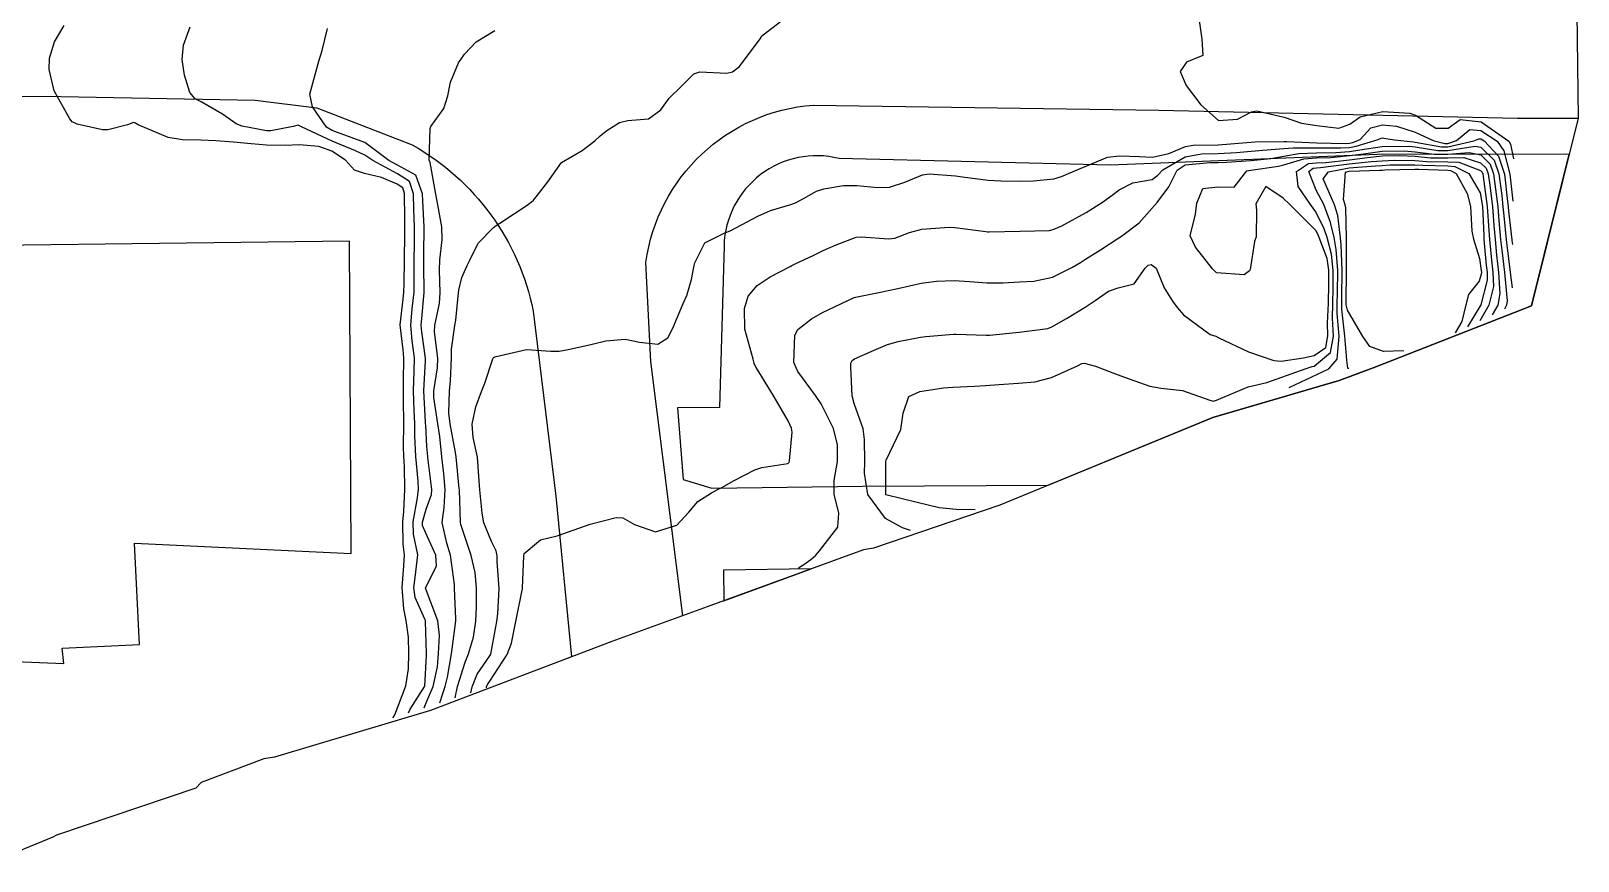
# Model space of a CAD drawing. Header units: metres. Extents: x 307586 to 320046, y 7427249 to 7434250.
# Drawn here: x 319557.1 to 319651.4, y 7428686.1 to 7428736.7 of the extents above; entities that cross this region are included whole.
import ezdxf

# ---------------------------------------------------------------- set-up
doc = ezdxf.new("R2010")
doc.units = ezdxf.units.M
doc.header["$MEASUREMENT"] = 0
for name, color, linetype in [('Area', 45, 'Continuous'), ('Curvas de Nivel 1m', 11, 'Continuous'), ('Curvas de Nivel 5m', 15, 'Continuous'), ('Edificações', 30, 'Continuous'), ('Vias Primárias', 230, 'Continuous')]:
    doc.layers.add(name, color=color, linetype=linetype)

msp = doc.modelspace()

# ---------------------------------------------------------------- linework, layer by layer
at = {"layer": 'Area'}
msp.add_polyline3d([(319649.181, 7428749.95, 847.991), (319649.719, 7428746.156, 848.787), (319651.288, 7428737.83, 849.276), (319651.369, 7428731.398, 849.313), (319648.531, 7428719.967, 858.607), (319639.046, 7428716.241, 858.376), (319636.812, 7428715.421, 856.044), (319629.111, 7428713.151, 854.295), (319616.12, 7428707.824, 858.836), (319608.419, 7428705.193, 854.461), (319607.81, 7428705.099, 853.682), (319598.295, 7428701.623, 852.206), (319592.478, 7428699.501, 852.326), (319581.42, 7428695.31, 847.615), (319571.917, 7428692.459, 845.121), (319571.276, 7428692.36, 845.112), (319567.443, 7428690.91, 845.175), (319567.119, 7428690.562, 845.154), (319558.627, 7428687.703, 845.219), (319558.418, 7428687.575, 845.15), (319554.827, 7428686.127, 845.496)], dxfattribs=at)
at = {"layer": 'Curvas de Nivel 1m', "flags": 128}
for points, elevation in [([(319579.143, 7428694.85), (319579.158, 7428694.88), (319579.255, 7428695.046), (319579.927, 7428696.797), (319580.087, 7428697.838), (319580.099, 7428698.794), (319580.088, 7428699.774), (319579.949, 7428700.797), (319579.798, 7428701.508), (319579.697, 7428702.801), (319579.797, 7428704.126), (319579.837, 7428704.799), (319579.768, 7428705.43), (319579.732, 7428706.801), (319579.791, 7428707.432), (319579.869, 7428708.8), (319579.848, 7428710.145), (319579.807, 7428710.801), (319579.781, 7428711.373), (319579.799, 7428712.801), (319579.787, 7428714.26), (319579.779, 7428714.802), (319579.788, 7428715.332), (319579.809, 7428716.802), (319579.751, 7428717.276), (319579.587, 7428718.806), (319579.754, 7428720.365), (319579.804, 7428720.803), (319579.817, 7428721.292), (319579.842, 7428722.803), (319579.868, 7428724.3), (319579.867, 7428724.803), (319579.856, 7428725.281), (319579.851, 7428726.803), (319579.74, 7428727.148), (319579.399, 7428727.378), (319578.431, 7428727.791), (319577.405, 7428728.023), (319576.801, 7428728.233), (319576.243, 7428728.848), (319575.421, 7428729.385), (319574.62, 7428729.673), (319573.426, 7428729.78), (319572.585, 7428729.729), (319571.426, 7428729.75), (319570.505, 7428729.835), (319569.428, 7428729.931), (319568.343, 7428730.027), (319567.43, 7428730.068), (319566.321, 7428730.075), (319565.432, 7428730.228), (319563.615, 7428730.998), (319563.444, 7428731.094), (319563.317, 7428731.128), (319562.963, 7428731.005), (319561.769, 7428730.685), (319561.438, 7428730.688), (319559.888, 7428731.043), (319559.578, 7428731.182), (319559.446, 7428731.355), (319558.487, 7428733.06), (319558.175, 7428734.371), (319558.203, 7428735.063), (319558.501, 7428736.062), (319559.089, 7428737.054)], 846), ([(319580.093, 7428695.16), (319580.191, 7428695.382), (319581.081, 7428696.78), (319581.185, 7428698.645), (319581.185, 7428698.779), (319581.129, 7428700.733), (319581.121, 7428700.78), (319581.084, 7428700.872), (319580.493, 7428702.186), (319580.403, 7428702.79), (319580.485, 7428703.417), (319580.647, 7428704.787), (319580.397, 7428706.042), (319580.363, 7428706.792), (319580.638, 7428708.258), (319580.699, 7428708.787), (319580.679, 7428709.288), (319580.54, 7428710.79), (319580.468, 7428712.044), (319580.464, 7428712.791), (319580.441, 7428713.585), (319580.395, 7428714.793), (319580.441, 7428715.968), (319580.443, 7428716.792), (319580.316, 7428717.828), (319580.221, 7428718.796), (319580.318, 7428719.785), (319580.423, 7428720.793), (319580.432, 7428721.891), (319580.431, 7428722.794), (319580.456, 7428723.694), (319580.455, 7428724.794), (319580.416, 7428725.827), (319580.387, 7428726.795), (319580.139, 7428727.538), (319579.405, 7428728.012), (319577.918, 7428728.825), (319577.418, 7428729.148), (319576.854, 7428729.406), (319575.43, 7428730.007), (319573.558, 7428730.879), (319573.444, 7428730.941), (319573.359, 7428730.965), (319573.052, 7428730.884), (319571.703, 7428730.633), (319571.439, 7428730.637), (319569.95, 7428730.922), (319569.575, 7428731.059), (319569.445, 7428731.159), (319568.749, 7428731.637), (319567.457, 7428732.392), (319567.088, 7428732.584), (319566.75, 7428732.961), (319566.433, 7428734.012), (319566.3, 7428734.968), (319566.376, 7428735.841), (319566.783, 7428736.961)], 847), ([(319581.043, 7428695.46), (319581.202, 7428695.872), (319581.588, 7428696.774), (319581.844, 7428697.973), (319581.911, 7428698.771), (319581.976, 7428699.864), (319581.875, 7428700.772), (319581.131, 7428702.751), (319581.128, 7428702.78), (319581.798, 7428704.098), (319581.746, 7428704.774), (319581.146, 7428706.113), (319580.943, 7428706.575), (319580.937, 7428706.783), (319581.161, 7428707.582), (319581.484, 7428708.462), (319581.51, 7428708.777), (319581.261, 7428710.721), (319581.257, 7428710.779), (319581.209, 7428711.4), (319581.133, 7428712.692), (319581.129, 7428712.781), (319581.126, 7428712.88), (319581.014, 7428714.784), (319581.113, 7428716.624), (319581.114, 7428716.782), (319580.892, 7428718.389), (319580.858, 7428718.787), (319580.893, 7428719.192), (319581.043, 7428720.784), (319581.024, 7428722.469), (319581.02, 7428722.785), (319581.03, 7428723.102), (319581.043, 7428724.785), (319580.955, 7428726.353), (319580.931, 7428726.787), (319580.541, 7428727.93), (319579.41, 7428728.539), (319578.882, 7428728.815), (319577.429, 7428729.927), (319575.768, 7428730.525), (319575.44, 7428730.641), (319575.095, 7428730.863), (319574.225, 7428732.102), (319574.064, 7428732.874), (319574.369, 7428733.982), (319574.614, 7428734.869), (319574.832, 7428735.534), (319575.158, 7428736.864)], 848), ([(319581.993, 7428695.76), (319582.168, 7428696.34), (319582.321, 7428696.767), (319582.463, 7428697.341), (319582.709, 7428698.763), (319582.755, 7428699.065), (319582.962, 7428700.761), (319582.966, 7428700.879), (319582.886, 7428702.762), (319582.882, 7428702.986), (319582.64, 7428704.765), (319582.415, 7428705.492), (319582.143, 7428706.77), (319582.255, 7428707.677), (319582.32, 7428708.769), (319582.23, 7428709.726), (319582.123, 7428710.771), (319581.994, 7428711.993), (319581.877, 7428712.773), (319581.636, 7428714.387), (319581.639, 7428714.776), (319581.853, 7428716.188), (319581.865, 7428716.774), (319581.677, 7428718.388), (319581.691, 7428718.776), (319581.98, 7428720.106), (319582.025, 7428720.773), (319581.969, 7428722.142), (319581.997, 7428722.773), (319582.139, 7428723.995), (319582.115, 7428724.773), (319581.825, 7428726.339), (319581.746, 7428726.776), (319581.412, 7428728.693), (319581.39, 7428728.758), (319581.374, 7428728.781), (319581.349, 7428728.846), (319581.405, 7428730.781), (319581.444, 7428730.891), (319582.237, 7428731.991), (319582.486, 7428732.77), (319582.653, 7428733.59), (319583.129, 7428734.764), (319583.275, 7428734.982), (319583.498, 7428735.301), (319584.201, 7428736.058), (319585.344, 7428736.742)], 849), ([(319583.883, 7428696.37), (319583.964, 7428696.751), (319584.267, 7428697.522), (319585.052, 7428698.637), (319585.103, 7428698.739), (319585.404, 7428700.409), (319585.465, 7428700.734), (319585.539, 7428701.185), (319585.604, 7428702.732), (319585.488, 7428704.374), (319585.48, 7428704.735), (319585.432, 7428705.032), (319585.141, 7428705.594), (319584.68, 7428706.745), (319584.573, 7428707.332), (319584.428, 7428708.747), (319584.379, 7428709.554), (319584.284, 7428710.749), (319584.036, 7428711.931), (319583.96, 7428712.753), (319584.183, 7428713.806), (319584.541, 7428714.747), (319584.744, 7428715.259), (319585.228, 7428716.74), (319585.243, 7428716.771), (319585.274, 7428716.81), (319585.421, 7428716.885), (319587.279, 7428717.31), (319588.769, 7428717.205), (319589.278, 7428717.199), (319589.916, 7428717.317), (319591.283, 7428717.627), (319592.107, 7428717.83), (319593.286, 7428717.928), (319594.163, 7428717.752), (319595.288, 7428717.621), (319595.897, 7428718.008), (319596.198, 7428718.607), (319596.828, 7428720.108), (319597.044, 7428720.594), (319597.333, 7428721.567), (319597.5, 7428722.43), (319597.532, 7428722.588), (319598.141, 7428723.802), (319599.371, 7428724.418), (319599.486, 7428724.453), (319599.736, 7428724.565), (319601.382, 7428725.422), (319602.153, 7428725.765), (319603.389, 7428726.139), (319603.667, 7428726.241), (319604.153, 7428726.512), (319604.949, 7428726.955), (319605.402, 7428727.1), (319606.596, 7428727.291), (319607.405, 7428727.306), (319608.687, 7428727.174), (319609.404, 7428727.194), (319610.337, 7428727.509), (319611.416, 7428727.951), (319611.828, 7428728.005), (319613.415, 7428727.878), (319614, 7428727.808), (319615.412, 7428727.633), (319616.196, 7428727.584), (319617.411, 7428727.567), (319618.177, 7428727.577), (319619.414, 7428727.703), (319619.888, 7428727.851), (319620.991, 7428728.306), (319621.425, 7428728.501), (319622.697, 7428729.021), (319623.431, 7428729.107), (319624.639, 7428729.06), (319625.431, 7428729.022), (319626.428, 7428729.241), (319627.437, 7428729.668), (319627.9, 7428729.763), (319629.439, 7428729.785), (319631.176, 7428729.92), (319631.441, 7428729.944), (319631.661, 7428729.957), (319633.441, 7428729.973), (319633.628, 7428729.971), (319635.44, 7428729.894), (319637.19, 7428729.863), (319637.441, 7428729.877), (319637.639, 7428729.91), (319638.088, 7428730.104), (319638.747, 7428730.803), (319639.457, 7428731), (319640.299, 7428730.921), (319641.45, 7428730.555), (319642.548, 7428730.049), (319643.259, 7428729.859), (319643.441, 7428729.862), (319643.961, 7428730.035), (319644.772, 7428730.708), (319645.452, 7428730.654), (319646.429, 7428730.005), (319646.852, 7428729.414), (319647.213, 7428727.993), (319647.403, 7428726.34)], 851), ([(319584.833, 7428696.68), (319584.847, 7428696.742), (319584.899, 7428696.877), (319585.036, 7428697.082), (319586.109, 7428698.724), (319586.369, 7428699.415), (319586.622, 7428700.717), (319587.022, 7428702.631), (319587.032, 7428702.711), (319587.03, 7428702.785), (319587.118, 7428704.71), (319587.135, 7428704.871), (319588.136, 7428705.707), (319589.146, 7428705.953), (319591.153, 7428706.66), (319592.735, 7428707.066), (319593.157, 7428707.037), (319593.857, 7428706.633), (319595.149, 7428706.185), (319596.439, 7428706.601), (319597.165, 7428707.38), (319597.72, 7428708.039), (319598.548, 7428708.576), (319598.963, 7428708.794), (319599.186, 7428708.903), (319599.944, 7428709.312), (319601.197, 7428709.972), (319601.628, 7428710.107), (319603.201, 7428710.363), (319603.283, 7428710.438), (319603.314, 7428710.519), (319603.477, 7428712.261), (319603.433, 7428712.518), (319603.23, 7428712.962), (319602.313, 7428714.529), (319601.27, 7428716.216), (319601.149, 7428716.42), (319601.135, 7428716.542), (319601.097, 7428716.721), (319600.58, 7428718.551), (319600.558, 7428719.794), (319600.785, 7428720.548), (319601.33, 7428721.203), (319602.13, 7428721.737), (319603.341, 7428722.369), (319603.443, 7428722.418), (319603.65, 7428722.517), (319604.797, 7428723.059), (319605.355, 7428723.327), (319606.16, 7428723.689), (319607.368, 7428724.141), (319607.668, 7428724.167), (319609.367, 7428724.044), (319609.717, 7428724.096), (319610.613, 7428724.431), (319611.375, 7428724.629), (319613.029, 7428724.751), (319613.376, 7428724.73), (319615.269, 7428724.486), (319615.374, 7428724.476), (319615.467, 7428724.472), (319617.375, 7428724.509), (319619.144, 7428724.563), (319619.376, 7428724.61), (319619.904, 7428724.848), (319621.387, 7428725.66), (319621.782, 7428725.903), (319622.376, 7428726.29), (319622.981, 7428726.702), (319623.404, 7428727.031), (319624.229, 7428727.453), (319625.414, 7428727.666), (319625.754, 7428727.919), (319626.062, 7428728.25), (319627.431, 7428729.05), (319628.425, 7428729.228), (319629.433, 7428729.242), (319630.553, 7428729.313), (319631.435, 7428729.39), (319632.166, 7428729.442), (319633.437, 7428729.548), (319634.001, 7428729.591), (319635.437, 7428729.589), (319636.906, 7428729.587), (319637.438, 7428729.623), (319637.851, 7428729.693), (319639.19, 7428730.093), (319639.362, 7428730.173), (319639.445, 7428730.196), (319639.54, 7428730.184), (319640.174, 7428730.079), (319641.34, 7428729.96), (319641.442, 7428729.943), (319643.045, 7428729.65), (319643.439, 7428729.651), (319645.009, 7428730.024), (319645.322, 7428730.144), (319645.445, 7428730.135), (319645.637, 7428730.017), (319646.523, 7428729.093), (319646.88, 7428727.998), (319647.077, 7428726.316), (319647.117, 7428725.994), (319647.138, 7428725.742), (319647.337, 7428723.991), (319647.338, 7428723.956), (319647.373, 7428723.7)], 852), ([(319603.853, 7428704), (319604.18, 7428704.195), (319604.61, 7428704.505), (319604.888, 7428704.75), (319605.138, 7428705.025), (319606.257, 7428706.483), (319606.319, 7428707.329), (319606.026, 7428708.487), (319606.027, 7428709.324), (319606.228, 7428710.485), (319606.227, 7428711.498), (319605.983, 7428712.489), (319605.245, 7428713.983), (319604.895, 7428714.504), (319603.812, 7428715.97), (319603.563, 7428716.517), (319603.635, 7428718.179), (319603.81, 7428718.515), (319604.643, 7428719.173), (319605.313, 7428719.557), (319607.243, 7428720.471), (319607.323, 7428720.498), (319608.953, 7428720.827), (319609.327, 7428720.89), (319609.909, 7428721.022), (319611.332, 7428721.34), (319612.276, 7428721.468), (319613.334, 7428721.506), (319614.273, 7428721.451), (319615.333, 7428721.365), (319616.338, 7428721.37), (319617.334, 7428721.428), (319618.199, 7428721.477), (319619.337, 7428721.702), (319620.563, 7428722.312), (319621.042, 7428722.61), (319621.35, 7428722.801), (319622.265, 7428723.385), (319623.37, 7428724.11), (319623.474, 7428724.176), (319623.625, 7428724.277), (319624.616, 7428725.032), (319625.389, 7428725.899), (319625.717, 7428726.255), (319626.431, 7428727.221), (319626.93, 7428728.237), (319627.426, 7428728.553), (319628.951, 7428728.691), (319629.428, 7428728.697), (319629.951, 7428728.725), (319631.429, 7428728.831), (319632.647, 7428728.951), (319633.432, 7428729.082), (319634.341, 7428729.244), (319635.434, 7428729.285), (319636.611, 7428729.299), (319637.436, 7428729.371), (319638.073, 7428729.467), (319639.439, 7428729.672), (319641.063, 7428729.69), (319641.439, 7428729.647), (319642.823, 7428729.432), (319643.437, 7428729.438), (319645.102, 7428729.686), (319645.439, 7428729.639), (319646.264, 7428728.84), (319646.55, 7428728.003), (319646.714, 7428726.69), (319646.794, 7428725.999), (319646.846, 7428725.456), (319646.99, 7428723.996), (319647.029, 7428723.655), (319647.229, 7428721.992), (319647.343, 7428721.07)], 853), ([(319610.683, 7428706.27), (319610.191, 7428706.434), (319609.161, 7428707.007), (319608.081, 7428708.461), (319607.884, 7428709.775), (319607.894, 7428710.463), (319607.869, 7428711.81), (319607.803, 7428712.464), (319607.246, 7428714.022), (319607.12, 7428714.472), (319607.049, 7428716.251), (319607.038, 7428716.474), (319607.117, 7428716.631), (319607.277, 7428716.732), (319608.475, 7428717.268), (319609.29, 7428717.605), (319609.937, 7428717.796), (319611.297, 7428718.056), (319611.62, 7428718.095), (319613.3, 7428718.233), (319613.462, 7428718.237), (319615.3, 7428718.175), (319615.496, 7428718.181), (319617.303, 7428718.35), (319619.045, 7428718.593), (319619.306, 7428718.676), (319620.186, 7428719.191), (319621.319, 7428719.885), (319621.576, 7428720.041), (319621.931, 7428720.294), (319622.748, 7428720.866), (319623.331, 7428721.07), (319624.308, 7428721.295), (319624.984, 7428722.264), (319625.158, 7428722.449), (319625.346, 7428722.484), (319625.652, 7428722.255), (319626.145, 7428721.062), (319626.644, 7428720.24), (319626.939, 7428719.856), (319627.315, 7428719.417), (319628.955, 7428718.213), (319629.301, 7428718.112), (319629.483, 7428718.024), (319631.288, 7428717.153), (319632.821, 7428716.624), (319633.28, 7428716.602), (319634.627, 7428716.802), (319635.285, 7428716.934), (319635.991, 7428717.431), (319636.115, 7428718.128), (319636.092, 7428718.909), (319636.15, 7428720.128), (319636.18, 7428721.288), (319636.178, 7428722.128), (319636.087, 7428722.856), (319635.592, 7428724.137), (319635.528, 7428724.292), (319635.377, 7428724.557), (319633.776, 7428726.156), (319633.398, 7428726.523), (319632.345, 7428727.235), (319631.727, 7428726.177), (319631.771, 7428725.794), (319631.755, 7428724.176), (319631.658, 7428723.889), (319631.378, 7428722.18), (319631.374, 7428722.148), (319631.342, 7428722.102), (319631.014, 7428721.859), (319629.341, 7428721.974), (319629.08, 7428722.213), (319628.05, 7428723.535), (319627.72, 7428724.227), (319628.058, 7428725.552), (319628.127, 7428726.223), (319628.508, 7428727.118), (319629.408, 7428727.21), (319630.408, 7428727.195), (319631.188, 7428728.184), (319631.423, 7428728.228), (319633.107, 7428728.482), (319633.427, 7428728.567), (319634.655, 7428728.924), (319635.431, 7428728.977), (319636.31, 7428729.005), (319637.433, 7428729.117), (319638.301, 7428729.234), (319639.436, 7428729.385), (319640.779, 7428729.413), (319641.436, 7428729.359), (319642.601, 7428729.214), (319643.435, 7428729.217), (319644.727, 7428729.318), (319645.434, 7428729.157), (319646.017, 7428728.599), (319646.219, 7428728.008), (319646.342, 7428727.073), (319646.475, 7428726.004), (319646.545, 7428725.163), (319646.65, 7428724.001), (319646.719, 7428723.353), (319646.876, 7428721.997), (319647.048, 7428720.273), (319647.008, 7428719.995), (319646.883, 7428719.77)], 854), ([(319633.753, 7428714.98), (319636.169, 7428716.127), (319636.687, 7428716.714), (319636.808, 7428718.117), (319636.691, 7428719.494), (319636.693, 7428720.119), (319636.713, 7428720.739), (319636.719, 7428722.12), (319636.633, 7428723.388), (319636.499, 7428724.123), (319636.289, 7428725.034), (319635.877, 7428726.133), (319635.406, 7428727.005), (319634.956, 7428728.145), (319635.216, 7428728.351), (319635.425, 7428728.367), (319635.677, 7428728.387), (319637.428, 7428728.61), (319638.775, 7428728.751), (319639.43, 7428728.811), (319640.195, 7428728.843), (319641.43, 7428728.815), (319642.142, 7428728.765), (319643.43, 7428728.746), (319644.112, 7428728.715), (319645.425, 7428728.212), (319645.525, 7428728.12), (319645.557, 7428728.018), (319645.584, 7428727.854), (319645.834, 7428726.013), (319645.932, 7428724.565), (319645.969, 7428724.011), (319646.092, 7428722.741), (319646.175, 7428722.008), (319646.207, 7428721.14), (319645.935, 7428720.011), (319645.373, 7428719.05)], 856), ([(319637.403, 7428716.15), (319637.358, 7428716.151), (319637.333, 7428716.168), (319637.281, 7428716.66), (319637.159, 7428718.112), (319636.971, 7428719.767), (319636.965, 7428720.115), (319636.977, 7428720.466), (319636.992, 7428722.115), (319636.934, 7428723.682), (319636.894, 7428724.117), (319636.727, 7428725.46), (319636.533, 7428726.123), (319635.836, 7428727.714), (319636.155, 7428728.129), (319637.425, 7428728.366), (319639.024, 7428728.496), (319639.427, 7428728.524), (319639.895, 7428728.551), (319641.428, 7428728.557), (319641.906, 7428728.533), (319643.428, 7428728.499), (319643.851, 7428728.459), (319644.703, 7428728.027), (319645.405, 7428726.848), (319645.543, 7428726.018), (319645.618, 7428724.259), (319645.63, 7428724.016), (319645.777, 7428722.434), (319645.824, 7428722.013), (319645.828, 7428721.53), (319645.445, 7428720.018), (319644.623, 7428718.68)], 857), ([(319640.753, 7428717.23), (319639.502, 7428717.188), (319638.683, 7428717.485), (319638.259, 7428718.1), (319637.319, 7428719.695), (319637.239, 7428720.028), (319637.234, 7428720.111), (319637.241, 7428720.195), (319637.259, 7428722.111), (319637.259, 7428723.999), (319637.258, 7428724.112), (319637.216, 7428725.937), (319637.18, 7428726.113), (319637.066, 7428726.447), (319637.199, 7428728.113), (319637.423, 7428728.165), (319639.286, 7428728.23), (319639.424, 7428728.238), (319639.585, 7428728.248), (319641.425, 7428728.303), (319641.667, 7428728.299), (319643.425, 7428728.236), (319643.603, 7428728.217), (319643.931, 7428728.035), (319644.616, 7428726.816), (319644.816, 7428726.026), (319644.898, 7428724.505), (319644.989, 7428724.024), (319645.361, 7428722.845), (319645.461, 7428722.126), (319645.474, 7428722.018), (319645.472, 7428721.897), (319645.345, 7428721.465), (319644.701, 7428720.657), (319644.534, 7428720.028), (319644.284, 7428719.001), (319643.873, 7428718.32)], 858)]:
    msp.add_lwpolyline(points, dxfattribs=dict(at, elevation=elevation))
at = {"layer": 'Curvas de Nivel 5m', "flags": 128}
for points, elevation in [([(319582.933, 7428696.07), (319583.079, 7428696.76), (319583.545, 7428698.258), (319583.743, 7428698.753), (319584.053, 7428699.765), (319584.188, 7428700.749), (319584.236, 7428701.604), (319584.237, 7428702.749), (319584.149, 7428703.719), (319583.912, 7428704.752), (319583.269, 7428706.641), (319583.245, 7428706.759), (319583.185, 7428708.748), (319583.174, 7428708.841), (319582.983, 7428710.762), (319582.947, 7428711.021), (319582.63, 7428712.766), (319582.552, 7428713.448), (319582.582, 7428714.767), (319582.64, 7428715.385), (319582.702, 7428716.766), (319582.715, 7428717.329), (319582.911, 7428718.764), (319582.965, 7428719.096), (319583.139, 7428720.762), (319583.161, 7428720.926), (319583.332, 7428721.7), (319583.666, 7428722.43), (319583.819, 7428722.755), (319584.328, 7428723.78), (319585.271, 7428724.741), (319585.329, 7428724.785), (319585.374, 7428724.819), (319585.649, 7428725.01), (319587.387, 7428726.13), (319587.702, 7428726.395), (319587.957, 7428726.704), (319588.578, 7428727.521), (319589.413, 7428728.69), (319590.67, 7428729.426), (319591.433, 7428730.019), (319591.774, 7428730.322), (319592.178, 7428730.653), (319592.955, 7428731.138), (319593.449, 7428731.252), (319594.716, 7428731.361), (319595.456, 7428731.917), (319595.981, 7428732.612), (319596.726, 7428733.349), (319597.486, 7428734.101), (319597.841, 7428734.233), (319599.487, 7428734.144), (319599.829, 7428734.224), (319600.266, 7428734.558), (319601.51, 7428736.24), (319601.63, 7428736.42), (319601.776, 7428736.537), (319602.757, 7428737.295)], 850), ([(319628.26, 7428737.495), (319628.446, 7428736.221), (319628.503, 7428735.22), (319627.499, 7428734.815), (319627.117, 7428734.236), (319627.48, 7428733.397), (319628.37, 7428732.221), (319629.453, 7428731.267), (319630.61, 7428731.342), (319631.467, 7428731.784), (319631.788, 7428731.857), (319633.462, 7428731.454), (319634.503, 7428731.104), (319635.455, 7428730.945), (319636.785, 7428730.788), (319637.457, 7428731.038), (319638.093, 7428731.475), (319639.469, 7428731.808), (319641.113, 7428731.711), (319641.466, 7428731.588), (319642.704, 7428730.798), (319643.454, 7428730.801), (319644.177, 7428731.318), (319645.46, 7428731.172), (319647.146, 7428729.994), (319647.255, 7428729.807), (319647.433, 7428728.93)], 850), ([(319614.623, 7428707.53), (319613.468, 7428707.546), (319612.422, 7428707.657), (319611.176, 7428707.967), (319609.183, 7428708.45), (319609.175, 7428710.45), (319609.177, 7428710.477), (319609.204, 7428710.558), (319610.097, 7428712.437), (319610.24, 7428713.432), (319610.584, 7428714.43), (319611.256, 7428714.746), (319612.695, 7428714.969), (319613.259, 7428715.008), (319614.573, 7428715.073), (319615.26, 7428715.103), (319616.058, 7428715.166), (319617.262, 7428715.251), (319618.27, 7428715.332), (319619.266, 7428715.591), (319620.852, 7428716.306), (319621.133, 7428716.444), (319621.276, 7428716.477), (319621.95, 7428716.293), (319623.268, 7428715.789), (319624.017, 7428715.521), (319625.261, 7428715.062), (319625.957, 7428714.946), (319627.259, 7428714.808), (319628.936, 7428714.213), (319629.13, 7428714.15), (319629.339, 7428714.209), (319631.261, 7428715.034), (319632.393, 7428715.298), (319634.8, 7428716.145), (319635.159, 7428716.257), (319635.275, 7428716.295), (319636.285, 7428717.128), (319636.46, 7428718.123), (319636.399, 7428719.208), (319636.419, 7428720.124), (319636.447, 7428721.013), (319636.448, 7428722.124), (319636.351, 7428723.114), (319636.07, 7428724.13), (319635.897, 7428724.651), (319635.388, 7428725.686), (319635.068, 7428726.143), (319634.319, 7428727.241), (319634.199, 7428728.152), (319634.944, 7428728.629), (319635.428, 7428728.675), (319635.999, 7428728.702), (319637.43, 7428728.865), (319638.535, 7428728.996), (319639.433, 7428729.097), (319640.488, 7428729.129), (319641.433, 7428729.081), (319642.372, 7428728.991), (319643.432, 7428728.983), (319644.401, 7428728.999), (319645.43, 7428728.683), (319645.771, 7428728.359), (319645.891, 7428728.013), (319645.966, 7428727.46), (319646.154, 7428726.009), (319646.242, 7428724.868), (319646.308, 7428724.006), (319646.406, 7428723.047), (319646.525, 7428722.002), (319646.611, 7428720.723), (319646.472, 7428720.003), (319646.133, 7428719.41)], 855)]:
    msp.add_lwpolyline(points, dxfattribs=dict(at, elevation=elevation))
at = {"layer": 'Edificações', "elevation": 857.806}
msp.add_lwpolyline([(319650.824, 7428729.203), (319639.155, 7428729.193), (319622.871, 7428728.532), (319606.327, 7428728.944, 0.478972), (319599.316, 7428723.627), (319599.035, 7428713.775), (319596.481, 7428713.741), (319596.833, 7428709.385), (319598.569, 7428708.846), (319607.752, 7428708.984), (319619.066, 7428709.032), (319629.111, 7428713.151), (319636.812, 7428715.421), (319639.046, 7428716.241), (319648.531, 7428719.967)], format="xyb", close=True, dxfattribs=at)
at = {"layer": 'Edificações'}
msp.add_lwpolyline([(319576.586, 7428704.865), (319576.481, 7428723.913), (319543.372, 7428723.494), (319543.372, 7428722.343), (319540.333, 7428722.552), (319539.6, 7428709.051), (319547.353, 7428708.947), (319547.563, 7428705.493), (319551.335, 7428705.179), (319551.649, 7428698.481), (319559.088, 7428698.167), (319559.088, 7428698.167), (319558.983, 7428699.109), (319563.698, 7428699.318), (319563.384, 7428705.493), (319576.586, 7428704.865)], dxfattribs=at)
at = {"layer": 'Edificações', "elevation": 852.361}
msp.add_lwpolyline([(319604.635, 7428703.939), (319599.288, 7428703.855), (319599.295, 7428701.988)], close=True, dxfattribs=at)
at = {"layer": 'Vias Primárias'}
for points, elevation in [([(319406.261, 7428749.95), (319413.703, 7428745.492), (319425.208, 7428740.185), (319438.484, 7428735.429), (319447.007, 7428733.568), (319457.161, 7428732.361), (319463.216, 7428732.366), (319473.175, 7428732.273), (319487.616, 7428732.176), (319500, 7428732.272), (319517.678, 7428732.453), (319535.627, 7428732.78), (319558.887, 7428732.731), (319570.734, 7428732.497), (319574.49, 7428732.028), (319580.312, 7428729.777, -0.217858), (319587.691, 7428719.641), (319589.06, 7428708.357), (319590.022, 7428698.57)], 795.494), ([(319406.261, 7428749.95), (319413.703, 7428745.492), (319425.208, 7428740.185), (319438.484, 7428735.429), (319447.007, 7428733.568), (319457.161, 7428732.361), (319463.216, 7428732.366), (319473.175, 7428732.273), (319487.616, 7428732.176), (319500, 7428732.272), (319517.678, 7428732.453), (319535.627, 7428732.78), (319558.887, 7428732.731), (319570.734, 7428732.497), (319574.49, 7428732.028), (319580.312, 7428729.777, -0.217858), (319587.691, 7428719.641), (319589.06, 7428708.357), (319590.022, 7428698.57)], 795.494), ([(319596.799, 7428701.077), (319594.855, 7428716.576), (319594.55, 7428722.606, -0.35307), (319604.756, 7428732.203), (319625.809, 7428731.892), (319647.668, 7428731.397), (319651.369, 7428731.398)], 852.237), ([(319596.799, 7428701.077), (319594.855, 7428716.576), (319594.55, 7428722.606, -0.35307), (319604.756, 7428732.203), (319625.809, 7428731.892), (319647.668, 7428731.397), (319651.369, 7428731.398)], 852.237)]:
    msp.add_lwpolyline(points, format="xyb", dxfattribs=dict(at, elevation=elevation))

doc.saveas('drawing.dxf')
